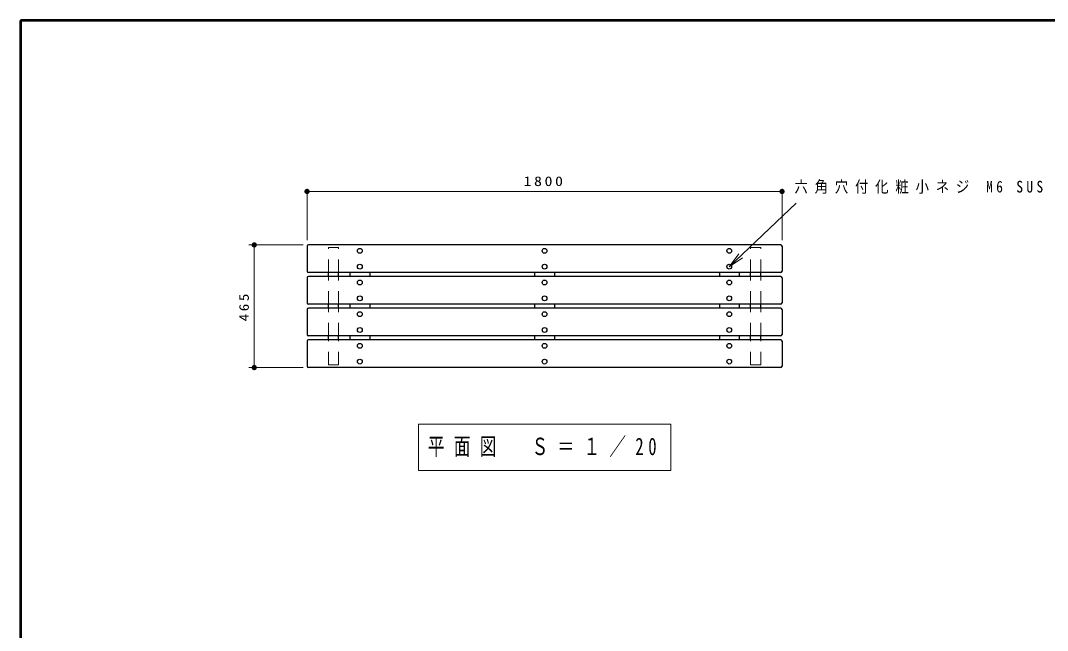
# Model space of a CAD drawing. Units: millimetres on the paper, scale 1:20. Extents: x -365 to 0, y -39 to 257.
# Drawn here: x -365 to -170.4, y 141.4 to 257 of the extents above; entities that cross this region are included whole.
import ezdxf

# ---------------------------------------------------------------- set-up
doc = ezdxf.new("R2010")
doc.units = ezdxf.units.MM
doc.linetypes.add('USER1', pattern=[4.5, 2.5, -2])
doc.layers.add('1_20', color=7, linetype='Continuous', lineweight=25)
doc.layers.add('NAKAMURA図枠', color=7, linetype='Continuous', lineweight=13)
doc.styles.add('ＭＳ ゴシック', font='')
doc.styles.get('ＭＳ ゴシック').set_extended_font_data('MS Gothic')

# ---------------------------------------------------------------- blocks, each defined once
blk = doc.blocks.new('open_arrow')
at = {"color": 0, "linetype": 'Continuous', "lineweight": -2}
blk.add_lwpolyline([(7.5, 1.25), (0, 0), (7.5, -1.25)], dxfattribs=at)
blk = doc.blocks.new('filled_dot')
at = {"color": 0, "linetype": 'Continuous', "lineweight": -2, "const_width": 1.25}
blk.add_lwpolyline([(-0.625, 0, 1), (0.625, 0, 1)], format="xyb", close=True, dxfattribs=at)

msp = doc.modelspace()

# ---------------------------------------------------------------- linework, layer by layer
at = {"layer": '1_20', "lineweight": 13}
for p, q in [((-310.717, 215.353), (-310.717, 225.103)), ((-310.717, 224.603), (-220.717, 224.603)), ((-220.717, 215.353), (-220.717, 225.103)), ((-230.717, 210.353), (-218.058, 222.385)), ((-311.467, 214.478), (-321.717, 214.478)), ((-320.717, 191.228), (-320.717, 214.478)), ((-311.467, 191.228), (-321.717, 191.228)), ((-289.617, 180.503), (-289.617, 171.703)), ((-241.817, 180.503), (-289.617, 180.503)), ((-241.817, 171.703), (-241.817, 180.503)), ((-289.617, 171.703), (-241.817, 171.703))]:
    msp.add_line(p, q, dxfattribs=at)
at = {"layer": '1_20'}
for p, q in [((-310.717, 214.228), (-310.717, 209.478)), ((-220.967, 214.478), (-310.467, 214.478)), ((-220.717, 214.228), (-220.717, 209.478)), ((-310.717, 208.228), (-310.717, 203.478)), ((-220.967, 209.228), (-310.467, 209.228)), ((-220.967, 208.478), (-310.467, 208.478)), ((-306.667, 208.478), (-306.667, 209.228)), ((-304.767, 208.478), (-304.767, 209.228)), ((-302.592, 209.228), (-302.592, 208.478)), ((-298.842, 209.228), (-298.842, 208.478)), ((-267.592, 209.228), (-267.592, 208.478)), ((-263.842, 209.228), (-263.842, 208.478)), ((-232.592, 209.228), (-232.592, 208.478)), ((-228.842, 209.228), (-228.842, 208.478)), ((-226.667, 208.478), (-226.667, 209.228)), ((-224.767, 208.478), (-224.767, 209.228)), ((-220.717, 208.228), (-220.717, 203.478)), ((-220.967, 203.228), (-310.467, 203.228)), ((-220.967, 202.478), (-310.467, 202.478)), ((-306.667, 202.478), (-306.667, 203.228)), ((-304.767, 202.478), (-304.767, 203.228)), ((-302.592, 203.228), (-302.592, 202.478)), ((-298.842, 203.228), (-298.842, 202.478)), ((-267.592, 203.228), (-267.592, 202.478)), ((-263.842, 203.228), (-263.842, 202.478)), ((-232.592, 203.228), (-232.592, 202.478)), ((-228.842, 203.228), (-228.842, 202.478)), ((-226.667, 202.478), (-226.667, 203.228)), ((-224.767, 202.478), (-224.767, 203.228)), ((-310.717, 202.228), (-310.717, 197.478)), ((-220.717, 202.228), (-220.717, 197.478)), ((-220.967, 197.228), (-310.467, 197.228)), ((-306.667, 196.478), (-306.667, 197.228)), ((-304.767, 196.478), (-304.767, 197.228)), ((-302.592, 197.228), (-302.592, 196.478)), ((-298.842, 197.228), (-298.842, 196.478)), ((-267.592, 197.228), (-267.592, 196.478)), ((-263.842, 197.228), (-263.842, 196.478)), ((-232.592, 197.228), (-232.592, 196.478)), ((-228.842, 197.228), (-228.842, 196.478)), ((-226.667, 196.478), (-226.667, 197.228)), ((-224.767, 196.478), (-224.767, 197.228)), ((-310.717, 196.228), (-310.717, 191.478)), ((-220.967, 196.478), (-310.467, 196.478)), ((-220.717, 196.228), (-220.717, 191.478)), ((-220.967, 191.228), (-310.467, 191.228))]:
    msp.add_line(p, q, dxfattribs=at)
at = {"layer": '1_20', "linetype": 'USER1', "lineweight": 13}
for p, q in [((-306.667, 209.228), (-306.667, 213.978)), ((-306.667, 213.978), (-304.767, 213.978)), ((-304.767, 209.228), (-304.767, 213.978)), ((-224.767, 213.978), (-226.667, 213.978)), ((-226.667, 209.228), (-226.667, 213.978)), ((-224.767, 209.228), (-224.767, 213.978)), ((-306.667, 203.228), (-306.667, 208.478)), ((-304.767, 203.228), (-304.767, 208.478)), ((-226.667, 203.228), (-226.667, 208.478)), ((-224.767, 203.228), (-224.767, 208.478)), ((-306.667, 197.228), (-306.667, 202.478)), ((-304.767, 197.228), (-304.767, 202.478)), ((-226.667, 197.228), (-226.667, 202.478)), ((-224.767, 197.228), (-224.767, 202.478)), ((-306.667, 191.728), (-306.667, 196.478)), ((-304.767, 191.728), (-304.767, 196.478)), ((-226.667, 191.728), (-226.667, 196.478)), ((-224.767, 191.728), (-224.767, 196.478)), ((-306.667, 191.728), (-304.767, 191.728)), ((-224.767, 191.728), (-226.667, 191.728))]:
    msp.add_line(p, q, dxfattribs=at)
at = {"layer": '1_20'}
for centre in [(-300.717, 213.353), (-265.717, 213.353), (-230.717, 213.353), (-300.717, 210.353), (-265.717, 210.353), (-230.717, 210.353), (-300.717, 207.353), (-265.717, 207.353), (-230.717, 207.353), (-300.717, 204.353), (-265.717, 204.353), (-230.717, 204.353), (-300.717, 201.353), (-265.717, 201.353), (-230.717, 201.353), (-300.717, 198.353), (-265.717, 198.353), (-230.717, 198.353), (-300.717, 195.353), (-265.717, 195.353), (-230.717, 195.353), (-300.717, 192.353), (-265.717, 192.353), (-230.717, 192.353)]:
    msp.add_circle(centre, 0.45, dxfattribs=at)
for centre, start, end in [((-310.467, 214.228), 90, 180), ((-220.967, 214.228), 0, 90), ((-310.467, 209.478), 180, 270), ((-310.467, 208.228), 90, 180), ((-220.967, 209.478), 270, 0), ((-220.967, 208.228), 0, 90), ((-310.467, 203.478), 180, 270), ((-310.467, 202.228), 90, 180), ((-220.967, 203.478), 270, 0), ((-220.967, 202.228), 0, 90), ((-310.467, 197.478), 180, 270), ((-220.967, 197.478), 270, 0), ((-310.467, 196.228), 90, 180), ((-220.967, 196.228), 0, 90), ((-310.467, 191.478), 180, 270), ((-220.967, 191.478), 270, 0)]:
    msp.add_arc(centre, 0.25, start, end, dxfattribs=at)
at = {"layer": 'NAKAMURA図枠', "lineweight": 50}
for p, q in [((-365, 257), (-365, 0)), ((0, 257), (-365, 257))]:
    msp.add_line(p, q, dxfattribs=at)

# ---------------------------------------------------------------- block references
at = {"layer": '1_20', "lineweight": 13, "xscale": 0.4, "yscale": 0.4}
msp.add_blockref('filled_dot', (-310.717, 224.603), dxfattribs=at)
for name, p, rotation in [('filled_dot', (-220.717, 224.603), 180), ('filled_dot', (-320.717, 214.478), 270), ('open_arrow', (-230.717, 210.353), 43.5), ('filled_dot', (-320.717, 191.228), 90)]:
    msp.add_blockref(name, p, dxfattribs=dict(at, rotation=rotation))

# ---------------------------------------------------------------- texts
at = {"layer": '1_20', "style": 'ＭＳ ゴシック'}
for s, insert, char_height, attachment_point in [('\\T1.33;\\W1.2;1800', (-265.717, 225.603), 1.833, 8), ('\\T1.5;\\W0.85;六角穴付化粧小ネジ\\~M6\\~SUS', (-218.375, 225.385), 2.199, 4), ('\\T1.56;\\W0.7;平面図\u3000Ｓ＝１／20', (-265.717, 176.103), 3.299, 5)]:
    msp.add_mtext(s, dxfattribs=dict(at, insert=insert, char_height=char_height, attachment_point=attachment_point))
at = {"layer": '1_20', "insert": (-321.717, 202.853), "char_height": 1.833, "attachment_point": 8, "rotation": 90, "style": 'ＭＳ ゴシック'}
msp.add_mtext('\\T1.33;\\W1.15;465', dxfattribs=at)

doc.saveas('drawing.dxf')
